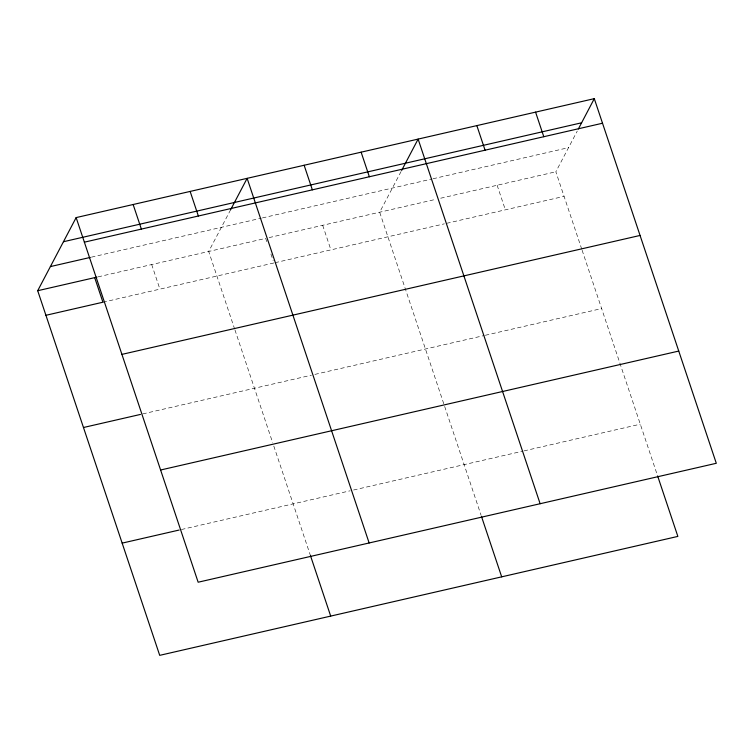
<?xml version="1.0" encoding="UTF-8"?>
<svg xmlns="http://www.w3.org/2000/svg" width="754" height="754" viewBox="0 0 754 754"><rect width="100%" height="100%" fill="white"/><g stroke="black" fill="none" stroke-linecap="round" stroke-linejoin="round"><path stroke-width="0.57" stroke-dasharray="3.77 2.83" d="M230.639 209.725L208.688 251.468L234.579 328.857M401.081 171.516L379.677 212.213L481.071 515.236M581.749 249.169L555.849 171.78L577.253 131.073M91.422 257.161L261.27 218.179M262.411 217.915L431.891 179.009M433.022 178.755L568.535 147.652M98.114 276.85L265.691 238.387L267.557 243.966M269.103 237.595L436.142 199.254M440.666 198.217L555.849 171.78M102.921 302.213L273.909 262.967M275.05 262.703L444.37 223.834M446.632 223.316L564.077 196.36M142.751 413.908L311.459 375.181M314.88 374.399L484.172 335.53M485.303 335.276L601.626 308.575M181.431 529.525L350.139 490.797M353.56 490.015L522.861 451.146M523.992 450.892L640.306 424.191M582.116 250.262L657.243 474.803M497.131 185.258L505.35 209.838M322.684 225.305L330.912 249.876M270.922 254.023L273.165 260.724M234.956 329.95L272.684 442.739M273.806 446.066L310.45 555.585M151.695 264.55L159.914 289.131"/><path stroke-width="1.13" d="M657.611 475.897L677.855 536.405L159.707 655.349L37.7 290.714L76.145 217.595L594.293 98.651L716.3 463.286L198.151 582.22L76.145 217.595M230.639 209.725L247.133 178.34L369.14 542.974M401.628 170.479L418.121 139.094L540.128 503.719M578.346 129L594.293 98.651M63.459 241.723L581.607 122.789M84.373 242.175L602.521 123.232M50.386 266.586L90.282 257.425M37.7 290.714L96.974 277.114M45.928 315.295L102.921 302.213L94.693 277.632M121.912 354.389L640.071 235.446M83.468 427.509L140.47 414.427M160.602 470.006L678.751 351.062M122.157 543.125L179.15 530.043M535.576 112.129L543.794 136.71M476.848 125.616L485.076 150.197M361.128 152.176L369.356 176.756M481.438 516.339L501.683 576.848M304.135 165.258L312.354 189.838M190.14 191.422L198.359 216.002M310.45 555.585L330.695 616.093M133.138 204.513L141.366 229.084"/></g></svg>
